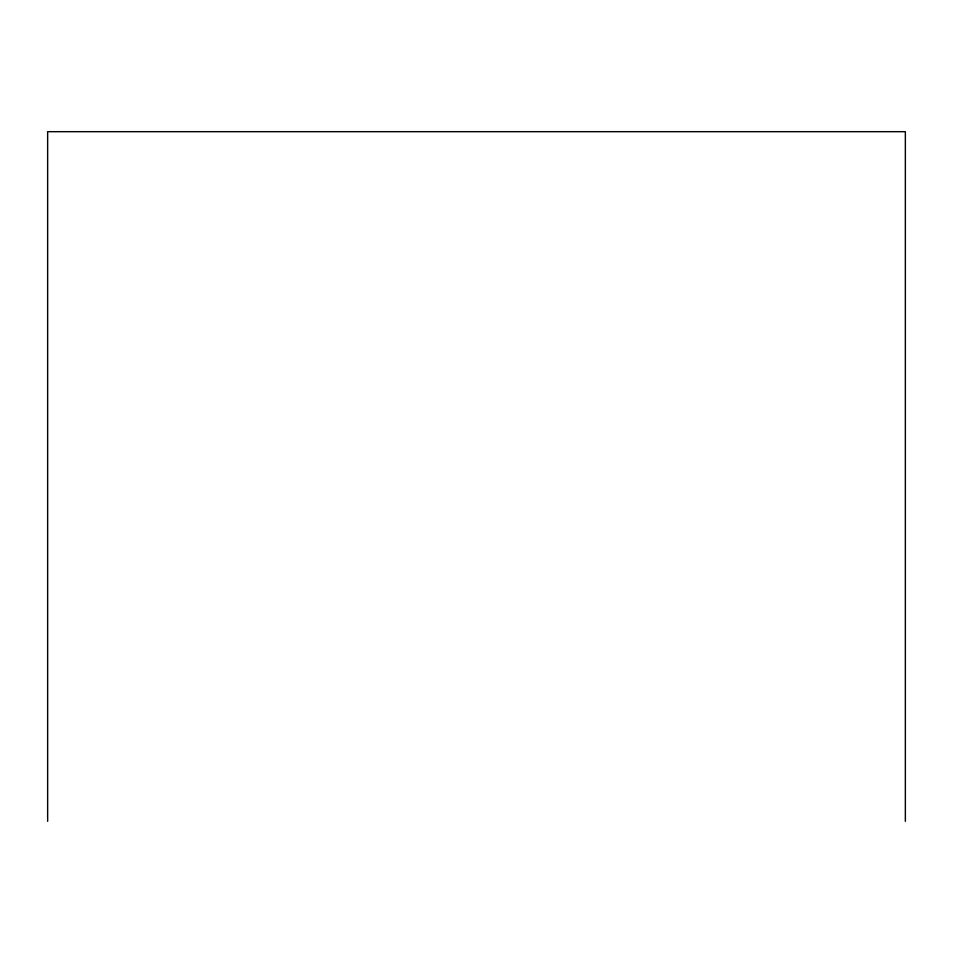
<?xml version="1.0" encoding="UTF-8"?>
<svg xmlns="http://www.w3.org/2000/svg" width="953" height="953" viewBox="0 0 953 953"><rect width="100%" height="100%" fill="white"/><g stroke="black" fill="none" stroke-linecap="round" stroke-linejoin="round"><path stroke-width="1.43" d="M905.35 821.319L905.35 131.681L47.65 131.681L47.65 821.319"/></g></svg>
